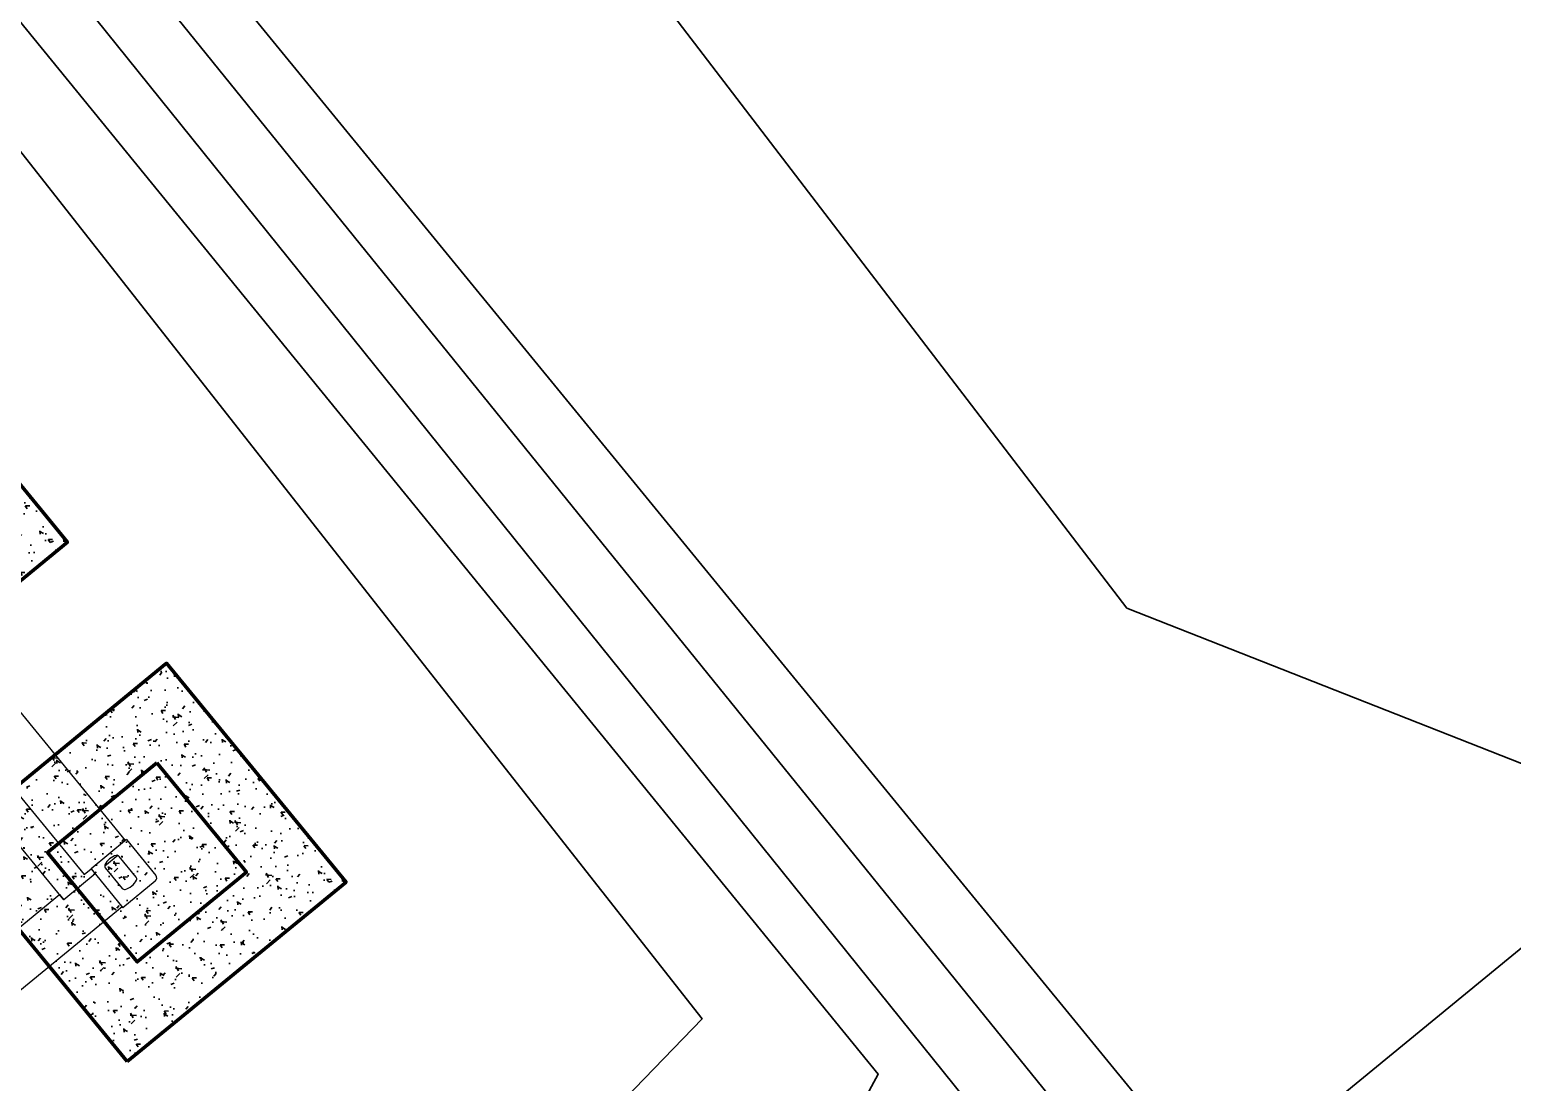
# Model space of a CAD drawing. Header units: metres. Extents: x 214070 to 217049, y 6350584 to 6351315.
# Drawn here: x 214371.01 to 214376.25, y 6351035.34 to 6351039.06 of the extents above; entities that cross this region are included whole.
import ezdxf
from ezdxf.lldxf.tags import DXFTag

# ---------------------------------------------------------------- set-up
doc = ezdxf.new("R2010")
doc.units = ezdxf.units.M
for name, color, linetype in [('550VAC', 1, '550V CABLE'), ('CAT 6 Cable', 3, 'CAT 6 CABLE'), ('Dry Contact', 30, 'Dry Contact CABLE'), ('GG31-E-PLN-001_DC Cable Route Layout Plan_RevA$0$Equipment', 7, 'Continuous')]:
    doc.layers.add(name, color=color, linetype=linetype)
for name, color, linetype, lineweight in [('GG31-E-PLN-001_DC Cable Route Layout Plan_RevA$0$0.25mm TEXT', 7, 'Continuous', 25), ('GG31-E-PLN-001_DC Cable Route Layout Plan_RevA$0$Concrete fill', 8, 'Continuous', 35), ('GG31-E-PLN-001_DC Cable Route Layout Plan_RevA$0$Footing', 7, 'Continuous', 70), ('OpticsFibre', 7, 'OPTICAL FIBRE CABLE', 25)]:
    doc.layers.add(name, color=color, linetype=linetype, lineweight=lineweight)
doc.styles.add('ISOCP', font='isocp.shx')
tags = doc.linetypes.add('550V CABLE', pattern='A,1,-0.5,["550V",ISOCP,S=0.3,R=0,X=-0.35,Y=-0.15],-0.7', length=2.2).pattern_tags.tags
tags[6] = DXFTag(74, 10)
tags = doc.linetypes.add('CAT 6 CABLE', pattern='A,1,-0.5,["CAT6",ISOCP,S=0.3,R=0,X=-0.35,Y=-0.15],-0.9', length=2.4).pattern_tags.tags
tags[6] = DXFTag(74, 10)
tags = doc.linetypes.add('Dry Contact CABLE', pattern='A,1,-0.5,["DCT",ISOCP,S=0.3,R=0,X=-0.35,Y=-0.15],-0.7', length=2.2).pattern_tags.tags
tags[6] = DXFTag(74, 10)
tags = doc.linetypes.add('OPTICAL FIBRE CABLE', pattern='A,1,-0.5,["OP",ISOCP,S=0.3,R=0,X=-0.35,Y=-0.15],-0.4', length=1.9).pattern_tags.tags
tags[6] = DXFTag(74, 10)
pattern_1 = [(49.99999999999999, (233475.7096923727, 6322576.005548735), (0.1434520365201507, -0.01255042699651902), [0.015, -0.165]), (355, (233475.7096923727, 6322576.005548735), (-0.0277502667226, 0.1504384267400024), [0.012, -0.132]), (100.45144446, (233475.721646709, 6322576.004502866), (0.1157017693454224, 0.1378879981937259), [0.01274803839999998, -0.1402284223999997]), (46.18420000000001, (233475.7096923727, 6322576.045548735), (0.2134482661343145, -0.03310385615861531), [0.0225, -0.2475]), (96.63563549, (233475.7274797217, 6322576.042790074), (0.1869323891348457, 0.1948237201549101), [0.0191220684, -0.210342752]), (351.1841639899999, (233475.7096923727, 6322576.045548735), (0.1869323890109546, 0.1948237200539981), [0.018, -0.1980000002]), (21, (233475.7296923728, 6322576.035548735), (0.1193814104236923, -0.08052377813306777), [0.015, -0.165]), (326.0000000000001, (233475.7296923728, 6322576.035548735), (0.04866306638431635, 0.1450300090093706), [0.012, -0.132]), (71.45144474, (233475.7396408235, 6322576.02883842), (0.1680444753459942, 0.06450623056127076), [0.012748038, -0.1402284224]), (37.50000000000001, (233475.7096923727, 6322576.005548735), (0.002431971063458134, 0.0665787707662623), [0, -0.1304, 0, -0.134, 0, -0.1325]), (7.499999999999999, (233475.7096923727, 6322576.005548735), (0.05261390748842972, 0.07888234237647206), [0, -0.0764, 0, -0.1274, 0, -0.0505]), (327.5, (233475.6650923727, 6322576.005548735), (0.1067644872344818, -0.004510974346875952), [0, -0.05, 0, -0.156, 0, -0.207]), (317.5, (233475.6450923728, 6322576.005548735), (0.1166372338684772, 0.02002099646646354), [0, -0.065, 0, -0.1036, 0, -0.147])]

# ---------------------------------------------------------------- blocks, each defined once
blk = doc.blocks.new('GG31-E-PLN-001_DC Cable Route Layout Plan_RevA$0$SC4980')
at = {"layer": 'GG31-E-PLN-001_DC Cable Route Layout Plan_RevA$0$Concrete fill', "ltscale": 0.2}
h = blk.add_hatch(dxfattribs=at)
h.set_pattern_fill('AR-CONC', color=256, scale=0.02)
h.set_pattern_definition([(49.99999999999999, (233474.1566923728, 6322576.005548735), (0.1434520365201507, -0.01255042699651902), [0.015, -0.165]), (355, (233474.1566923728, 6322576.005548735), (-0.0277502667226, 0.1504384267400024), [0.012, -0.132]), (100.45144446, (233474.1686467089, 6322576.004502866), (0.1157017693454224, 0.1378879981937259), [0.01274803839999998, -0.1402284223999997]), (46.18420000000001, (233474.1566923728, 6322576.045548735), (0.2134482661343145, -0.03310385615861531), [0.0225, -0.2475]), (96.63563549, (233474.1744797218, 6322576.042790074), (0.1869323891348457, 0.1948237201549101), [0.0191220684, -0.210342752]), (351.1841639899999, (233474.1566923728, 6322576.045548735), (0.1869323890109546, 0.1948237200539981), [0.018, -0.1980000002]), (21, (233474.1766923727, 6322576.035548735), (0.1193814104236923, -0.08052377813306777), [0.015, -0.165]), (326.0000000000001, (233474.1766923727, 6322576.035548735), (0.04866306638431635, 0.1450300090093706), [0.012, -0.132]), (71.45144474, (233474.1866408236, 6322576.02883842), (0.1680444753459942, 0.06450623056127076), [0.012748038, -0.1402284224]), (37.50000000000001, (233474.1566923728, 6322576.005548735), (0.002431971063458134, 0.0665787707662623), [0, -0.1304, 0, -0.134, 0, -0.1325]), (7.499999999999999, (233474.1566923728, 6322576.005548735), (0.05261390748842972, 0.07888234237647206), [0, -0.0764, 0, -0.1274, 0, -0.0505]), (327.5, (233474.1120923728, 6322576.005548735), (0.1067644872344818, -0.004510974346875952), [0, -0.05, 0, -0.156, 0, -0.207]), (317.5, (233474.0920923727, 6322576.005548735), (0.1166372338684772, 0.02002099646646354), [0, -0.065, 0, -0.1036, 0, -0.147])])
h.paths.add_polyline_path([(233513.8856995453, 6322668.49659175), (233514.8856995453, 6322668.49659175), (233514.8856995453, 6322669.49659175), (233513.8856995453, 6322669.49659175)])
h.paths.add_polyline_path([(233514.1356995453, 6322669.24659175), (233514.6356995453, 6322669.24659175), (233514.6356995453, 6322668.74659175), (233514.1356995453, 6322668.74659175)], flags=16)
h = blk.add_hatch(dxfattribs=at)
h.set_pattern_fill('AR-CONC', color=256, scale=0.02)
h.set_pattern_definition(pattern_1)
h.paths.add_polyline_path([(233515.4386995453, 6322668.49659175), (233516.4386995453, 6322668.49659175), (233516.4386995453, 6322669.49659175), (233515.4386995453, 6322669.49659175)])
h.paths.add_polyline_path([(233515.6886995453, 6322669.24659175), (233516.1886995453, 6322669.24659175), (233516.1886995453, 6322668.74659175), (233515.6886995453, 6322668.74659175)], flags=16)
at = {"layer": 'GG31-E-PLN-001_DC Cable Route Layout Plan_RevA$0$Concrete fill'}
h = blk.add_hatch(dxfattribs=at)
h.set_pattern_fill('AR-CONC', color=256, scale=0.02)
h.set_pattern_definition(pattern_1)
h.paths.add_polyline_path([(233516.1886995453, 6322669.24659175), (233515.6886995453, 6322669.24659175), (233515.6886995453, 6322668.74709175), (233516.1886995453, 6322668.74709175)])
at = {"layer": 'GG31-E-PLN-001_DC Cable Route Layout Plan_RevA$0$Equipment'}
for p, q in [((233515.8306995453, 6322668.98759175), (233514.6356995453, 6322668.98759175)), ((233515.8306995453, 6322668.99159175), (233515.9941995453, 6322668.99159175)), ((233515.8306995453, 6322668.99159175), (233515.8306995453, 6322668.829591749)), ((233516.0086995453, 6322668.977091749), (233516.0086995453, 6322668.829591749)), ((233515.8546995453, 6322668.932766476), (233515.8546995453, 6322668.872417204)), ((233515.9544323464, 6322668.934341749), (233515.8599667442, 6322668.934341749)), ((233515.8599667442, 6322668.87084175), (233515.9544323464, 6322668.87084175)), ((233503.9946995453, 6322668.79759175), (233515.8306995453, 6322668.79759175)), ((233515.8306995453, 6322668.829591749), (233516.0086995453, 6322668.829591749)), ((233515.8306995453, 6322668.79759175), (233515.8306995453, 6322668.829591749)), ((233515.8546995453, 6322668.829591749), (233515.8546995453, 6322668.68559175)), ((233515.8546995453, 6322668.829591749), (233515.8546995453, 6322668.68559175)), ((233516.0046995453, 6322668.829591749), (233516.0046995453, 6322666.715591749)), ((233515.8546995453, 6322668.68559175), (233507.7106995453, 6322668.68559175)), ((233515.8306995453, 6322668.68559175), (233515.8546995453, 6322668.68559175)), ((233515.8306995453, 6322666.859591749), (233515.8306995453, 6322668.68559175))]:
    blk.add_line(p, q, dxfattribs=at)
for centre, radius, start, end in [((233515.9941995453, 6322668.977091749), 0.0145, 0, 90), ((233515.9941995453, 6322668.977091749), 0.0145, 74.93296683313679, 77.36407389373267), ((233515.9941995453, 6322668.977091749), 0.0145, 24.33265964969177, 65.14150086921313), ((233515.9071995453, 6322668.90259175), 0.062, 155.2746431521588, 204.7253568478412), ((233515.8599667442, 6322668.924341749), 0.01, 90, 155.2746431521588), ((233515.9544323464, 6322668.924341749), 0.01, 24.7253568478412, 90), ((233515.9071995453, 6322668.90259175), 0.062, 335.2746431521588, 24.7253568478412), ((233515.8599667442, 6322668.88084175), 0.01, 204.7253568478412, 270), ((233515.9544323464, 6322668.88084175), 0.01, 270, 335.2746431521588)]:
    blk.add_arc(centre, radius, start, end, dxfattribs=at)
at = {"layer": 'GG31-E-PLN-001_DC Cable Route Layout Plan_RevA$0$Footing'}
for points in [[(233514.8856995453, 6322668.49659175), (233513.8856995453, 6322668.49659175), (233513.8856995453, 6322669.49659175), (233514.8856995453, 6322669.49659175)], [(233516.4386995453, 6322668.49659175), (233515.4386995453, 6322668.49659175), (233515.4386995453, 6322669.49659175), (233516.4386995453, 6322669.49659175)]]:
    blk.add_lwpolyline(points, close=True, dxfattribs=at)
at = {"layer": 'GG31-E-PLN-001_DC Cable Route Layout Plan_RevA$0$Footing', "ltscale": 20}
blk.add_lwpolyline([(233515.6886995453, 6322669.24659175), (233516.1886995453, 6322669.24659175), (233516.1886995453, 6322668.74709175), (233515.6886995453, 6322668.74709175)], close=True, dxfattribs=at)
blk = doc.blocks.new('GG31-E-PLN-001_DC Cable Route Layout Plan_RevA')
at = {"layer": 'GG31-E-PLN-001_DC Cable Route Layout Plan_RevA$0$0.25mm TEXT', "rotation": 309.3503431328958}
blk.add_blockref('GG31-E-PLN-001_DC Cable Route Layout Plan_RevA$0$SC4980', (-4808219.363291058, 2493609.520351748), dxfattribs=at)

msp = doc.modelspace()

# ---------------------------------------------------------------- block references
msp.add_blockref('GG31-E-PLN-001_DC Cable Route Layout Plan_RevA', (-14687.37069500599, 29045.50982125732))

# ---------------------------------------------------------------- next in the draw order: linework, layer by layer
at = {"layer": '550VAC', "lineweight": 35, "ltscale": 7, "flags": 128}
msp.add_lwpolyline([(214372.7556256383, 6351033.050283397), (214374.0071834921, 6351035.364383577), (214365.6818639397, 6351045.573096556), (214365.6818639397, 6351045.573096556), (214364.1186629524, 6351044.628214344)], dxfattribs=at)
at = {"layer": 'CAT 6 Cable', "lineweight": 35, "ltscale": 7, "flags": 128}
for points in [[(214363.8952295933, 6351044.87967532), (214365.8004739186, 6351046.174107418), (214374.6743552699, 6351035.210779876), (214373.3040017013, 6351033.622844252)], [(214373.1764082586, 6351033.780030956), (214374.3142775478, 6351035.277346336), (214365.7724981538, 6351045.885031731), (214364.0188796408, 6351044.745621918)], [(214381.3525248847, 6351026.58506602), (214383.142284295, 6351028.090167856), (214376.5739985563, 6351036.050739031), (214373.429003526, 6351033.471972492)]]:
    msp.add_lwpolyline(points, dxfattribs=at)
at = {"layer": 'Dry Contact', "lineweight": 35, "ltscale": 7, "flags": 128}
for points in [[(214366.7648909089, 6351041.065050845), (214369.9036877623, 6351043.519177279), (214374.8859036806, 6351037.010804302), (214376.9786989911, 6351036.188056791), (214383.4589092435, 6351027.938848326), (214381.3867021017, 6351026.535498715)], [(214366.7874681405, 6351041.022765213), (214368.379353446, 6351041.92576078), (214373.384491515, 6351035.559454664), (214371.1648007656, 6351033.263824598), (214368.6359780132, 6351029.652291425), (214373.3159669236, 6351022.80845824), (214376.0090562231, 6351024.151569081)]]:
    msp.add_lwpolyline(points, dxfattribs=at)
at = {"layer": 'OpticsFibre', "lineweight": 35, "ltscale": 7, "flags": 128}
msp.add_lwpolyline([(214354.0841562563, 6351050.725473057), (214355.4825018641, 6351052.01967595), (214359.4653030346, 6351050.222201691), (214365.2706002923, 6351047.070980016), (214374.9725210058, 6351035.221144584), (214373.369659077, 6351033.544347402)], dxfattribs=at)

doc.saveas('drawing.dxf')
